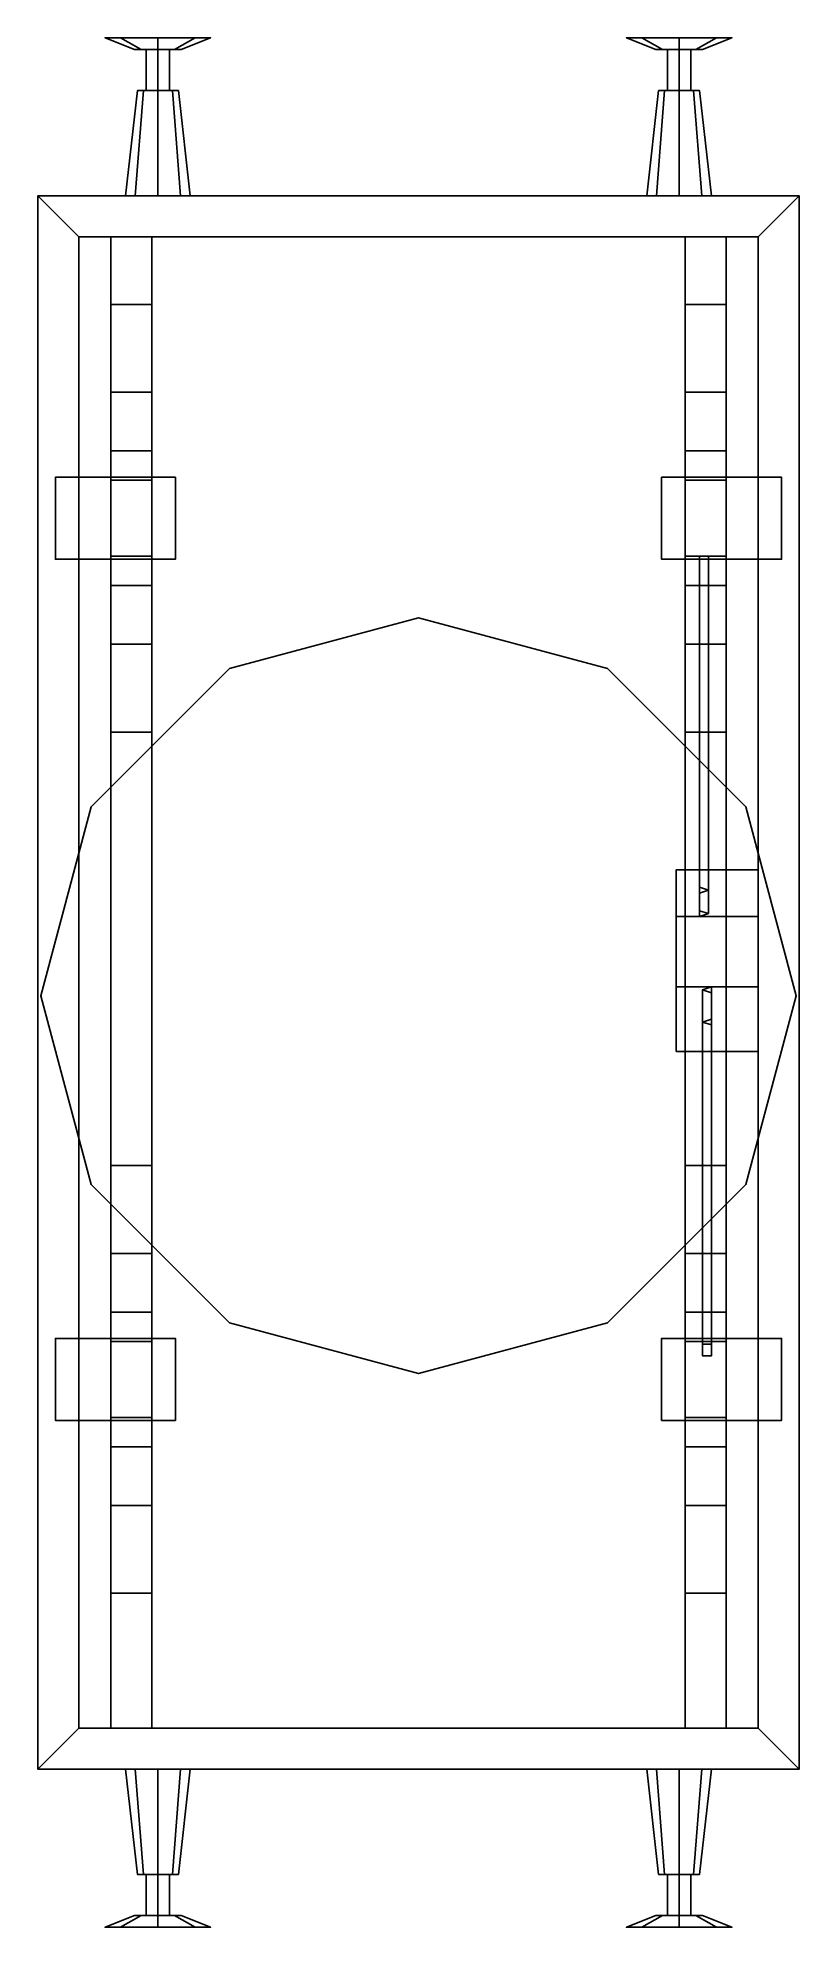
# Model space of a CAD drawing. Extents: x -1.3 to 1.3, y -3.18 to 3.27.
import ezdxf

# ---------------------------------------------------------------- set-up
doc = ezdxf.new("R2010")
doc.units = 0
doc.layers.get('0').update_dxf_attribs({"linetype": 'CONTINUOUS'})
doc.layers.add('BUFFER', color=1, linetype='CONTINUOUS')

msp = doc.modelspace()

# ---------------------------------------------------------------- linework, layer by layer
for points in [[(1.3, 2.73, 1.58), (1.3, 2.73, 1.31), (-1.3, 2.73, 1.31), (-1.3, 2.73, 1.58)], [(-1.16, 2.59, 1.31), (-1.3, 2.73, 1.31), (1.3, 2.73, 1.31), (1.16, 2.59, 1.31)], [(-1.3, -2.64, 1.31), (-1.3, -2.64, 1.58), (-1.3, 2.73, 1.58), (-1.3, 2.73, 1.31)], [(-1.3, 2.73, 1.31), (-1.16, 2.59, 1.31), (-1.16, -2.5, 1.31), (-1.3, -2.64, 1.31)], [(-1.3, 2.73, 1.58), (-1.3, -2.64, 1.58), (1.3, -2.64, 1.58), (1.3, 2.73, 1.58)], [(1.3, -2.64, 1.31), (1.16, -2.5, 1.31), (1.16, 2.59, 1.31), (1.3, 2.73, 1.31)], [(1.3, -2.64, 1.58), (1.3, -2.64, 1.31), (1.3, 2.73, 1.31), (1.3, 2.73, 1.58)], [(-1.16, 2.59, 1.58), (-1.16, 2.59, 1.31), (1.16, 2.59, 1.31), (1.16, 2.59, 1.58)], [(-1.16, 2.59, 1.31), (-1.16, 2.59, 1.58), (-1.16, -2.5, 1.58), (-1.16, -2.5, 1.31)], [(-0.91, -2.5, 1.31), (-1.05, -2.5, 1.31), (-1.05, 2.59, 1.31), (-0.91, 2.59, 1.31)], [(-1.05, 2.59, 1.58), (-1.05, 2.59, 1.31), (-1.05, -2.5, 1.31), (-1.05, -2.5, 1.58)], [(-0.91, -2.5, 1.58), (-0.91, -2.5, 1.31), (-0.91, 2.59, 1.31), (-0.91, 2.59, 1.58)], [(0.91, 2.59, 1.58), (0.91, 2.59, 1.31), (0.91, -2.5, 1.31), (0.91, -2.5, 1.58)], [(1.05, -2.5, 1.31), (0.91, -2.5, 1.31), (0.91, 2.59, 1.31), (1.05, 2.59, 1.31)], [(1.05, -2.5, 1.58), (1.05, -2.5, 1.31), (1.05, 2.59, 1.31), (1.05, 2.59, 1.58)], [(1.16, 2.59, 1.58), (1.16, 2.59, 1.31), (1.16, -2.5, 1.31), (1.16, -2.5, 1.58)], [(0.99, 1.5, 0.97), (0.96, 1.5, 0.9873), (0.96, 0.37, 0.9873), (0.99, 0.36, 0.97)], [(0.96, 1.5, 0.9873), (0.96, 1.5, 0.9527), (0.96, 0.35, 0.9527), (0.96, 0.37, 0.9873)], [(0.96, 1.5, 0.9527), (0.99, 1.5, 0.97), (0.99, 0.36, 0.97), (0.96, 0.35, 0.9527)], [(0.99, 1.49, 0.68), (0.96, 1.49, 0.7), (0.96, 0.29, 0.8373), (0.99, 0.28, 0.82)], [(0.96, 1.49, 0.7), (0.96, 1.49, 0.66), (0.96, 0.27, 0.8027), (0.96, 0.29, 0.8373)], [(0.96, 1.49, 0.66), (0.99, 1.49, 0.68), (0.99, 0.28, 0.82), (0.96, 0.27, 0.8027)], [(0, 1.29, 1.58), (-0.645, 1.1172, 1.58), (-0.645, 1.1172, 1.66), (0, 1.29, 1.66)], [(0.645, 1.1172, 1.58), (0, 1.29, 1.58), (0, 1.29, 1.66), (0.645, 1.1172, 1.66)], [(-0.645, 1.1172, 1.58), (-1.1172, 0.645, 1.58), (-1.1172, 0.645, 1.66), (-0.645, 1.1172, 1.66)], [(1.1172, 0.645, 1.58), (0.645, 1.1172, 1.58), (0.645, 1.1172, 1.66), (1.1172, 0.645, 1.66)], [(-1.1172, 0.645, 1.58), (-1.29, 0, 1.58), (-1.29, 0, 1.66), (-1.1172, 0.645, 1.66)], [(1.29, 0, 1.58), (1.1172, 0.645, 1.58), (1.1172, 0.645, 1.66), (1.29, 0, 1.66)], [(0.88, 0.43, 1.1), (0.88, -0.19, 1.1), (0.88, -0.19, 1.31), (0.88, 0.43, 1.31)], [(1.16, 0.43, 1.31), (1.16, 0.43, 1.1), (0.88, 0.43, 1.1), (0.88, 0.43, 1.31)], [(0.88, 0.27, 0.8), (0.88, 0.03, 0.8), (0.88, -0.19, 1.1), (0.88, 0.43, 1.1)], [(1.16, 0.43, 1.1), (1.16, 0.27, 0.8), (0.88, 0.27, 0.8), (0.88, 0.43, 1.1)], [(1.16, -0.19, 1.31), (1.16, -0.19, 1.1), (1.16, 0.43, 1.1), (1.16, 0.43, 1.31)], [(1.16, -0.19, 1.1), (1.16, 0.03, 0.8), (1.16, 0.27, 0.8), (1.16, 0.43, 1.1)], [(1.16, 0.27, 0.8), (1.16, 0.03, 0.8), (0.88, 0.03, 0.8), (0.88, 0.27, 0.8)], [(-1.29, 0, 1.58), (-1.1172, -0.645, 1.58), (-1.1172, -0.645, 1.66), (-1.29, 0, 1.66)], [(0.88, -0.19, 1.1), (0.88, 0.03, 0.8), (1.16, 0.03, 0.8), (1.16, -0.19, 1.1)], [(1, -1.19, 0.66), (0.97, -1.19, 0.68), (0.97, 0.02, 0.82), (1, 0.03, 0.8027)], [(0.97, -1.19, 0.68), (1, -1.19, 0.7), (1, 0.01, 0.8373), (0.97, 0.02, 0.82)], [(1, -1.19, 0.7), (1, -1.19, 0.66), (1, 0.03, 0.8027), (1, 0.01, 0.8373)], [(1.1172, -0.645, 1.58), (1.29, 0, 1.58), (1.29, 0, 1.66), (1.1172, -0.645, 1.66)], [(1, -1.23, 0.9527), (0.97, -1.23, 0.97), (0.97, -0.09, 0.97), (1, -0.08, 0.9527)], [(0.97, -1.23, 0.97), (1, -1.23, 0.9873), (1, -0.1, 0.9873), (0.97, -0.09, 0.97)], [(1, -1.23, 0.9873), (1, -1.23, 0.9527), (1, -0.08, 0.9527), (1, -0.1, 0.9873)], [(0.88, -0.19, 1.31), (0.88, -0.19, 1.1), (1.16, -0.19, 1.1), (1.16, -0.19, 1.31)], [(-1.1172, -0.645, 1.58), (-0.645, -1.1172, 1.58), (-0.645, -1.1172, 1.66), (-1.1172, -0.645, 1.66)], [(0.645, -1.1172, 1.58), (1.1172, -0.645, 1.58), (1.1172, -0.645, 1.66), (0.645, -1.1172, 1.66)], [(-0.645, -1.1172, 1.58), (0, -1.29, 1.58), (0, -1.29, 1.66), (-0.645, -1.1172, 1.66)], [(0, -1.29, 1.58), (0.645, -1.1172, 1.58), (0.645, -1.1172, 1.66), (0, -1.29, 1.66)], [(-1.3, -2.64, 1.31), (-1.16, -2.5, 1.31), (1.16, -2.5, 1.31), (1.3, -2.64, 1.31)], [(1.16, -2.5, 1.58), (1.16, -2.5, 1.31), (-1.16, -2.5, 1.31), (-1.16, -2.5, 1.58)], [(-1.3, -2.64, 1.58), (-1.3, -2.64, 1.31), (1.3, -2.64, 1.31), (1.3, -2.64, 1.58)]]:
    msp.add_3dface(points)
at = {"color": 5}
for points in [[(-1.05, 2.06, 1.07), (-1.05, 2.06, 1.31), (-1.05, 2.36, 1.31), (-1.05, 2.36, 1.24)], [(-0.91, 2.36, 1.24), (-0.91, 2.06, 1.07), (-1.05, 2.06, 1.07), (-1.05, 2.36, 1.24)], [(-1.05, 2.36, 1.24), (-1.05, 2.36, 1.31), (-0.91, 2.36, 1.31), (-0.91, 2.36, 1.24)], [(-0.91, 2.36, 1.31), (-0.91, 2.06, 1.31), (-0.91, 2.06, 1.07), (-0.91, 2.36, 1.24)], [(1.05, 2.36, 1.24), (1.05, 2.06, 1.07), (0.91, 2.06, 1.07), (0.91, 2.36, 1.24)], [(0.91, 2.06, 1.07), (0.91, 2.06, 1.31), (0.91, 2.36, 1.31), (0.91, 2.36, 1.24)], [(0.91, 2.36, 1.24), (0.91, 2.36, 1.31), (1.05, 2.36, 1.31), (1.05, 2.36, 1.24)], [(1.05, 2.36, 1.31), (1.05, 2.06, 1.31), (1.05, 2.06, 1.07), (1.05, 2.36, 1.24)], [(-1.05, 2.06, 1.23), (-1.05, 2.06, 1.15), (-1.05, 1.86, 0.96), (-1.05, 1.76, 1.16)], [(-1.05, 1.86, 0.96), (-1.05, 2.06, 1.15), (-0.91, 2.06, 1.15), (-0.91, 1.86, 0.96)], [(-0.91, 2.06, 1.07), (-0.91, 2.06, 1.15), (-1.05, 2.06, 1.15), (-1.05, 2.06, 1.07)], [(-0.91, 2.06, 1.23), (-0.91, 2.06, 1.31), (-1.05, 2.06, 1.31), (-1.05, 2.06, 1.23)], [(-0.91, 1.76, 1.16), (-0.91, 2.06, 1.23), (-1.05, 2.06, 1.23), (-1.05, 1.76, 1.16)], [(-0.91, 1.86, 0.96), (-0.91, 2.06, 1.15), (-0.91, 2.06, 1.23), (-0.91, 1.76, 1.16)], [(0.91, 1.86, 0.96), (0.91, 2.06, 1.15), (1.05, 2.06, 1.15), (1.05, 1.86, 0.96)], [(1.05, 2.06, 1.07), (1.05, 2.06, 1.15), (0.91, 2.06, 1.15), (0.91, 2.06, 1.07)], [(0.91, 2.06, 1.23), (0.91, 2.06, 1.15), (0.91, 1.86, 0.96), (0.91, 1.76, 1.16)], [(1.05, 1.76, 1.16), (1.05, 2.06, 1.23), (0.91, 2.06, 1.23), (0.91, 1.76, 1.16)], [(1.05, 2.06, 1.23), (1.05, 2.06, 1.31), (0.91, 2.06, 1.31), (0.91, 2.06, 1.23)], [(1.05, 1.86, 0.96), (1.05, 2.06, 1.15), (1.05, 2.06, 1.23), (1.05, 1.76, 1.16)], [(-1.05, 1.4, 0.96), (-1.05, 1.86, 0.96), (-0.91, 1.86, 0.96), (-0.91, 1.4, 0.96)], [(-1.05, 1.76, 1.16), (-1.05, 1.86, 0.96), (-1.05, 1.4, 0.96), (-1.05, 1.5, 1.16)], [(-0.91, 1.4, 0.96), (-0.91, 1.86, 0.96), (-0.91, 1.76, 1.16), (-0.91, 1.5, 1.16)], [(1.05, 1.86, 0.96), (1.05, 1.4, 0.96), (0.91, 1.4, 0.96), (0.91, 1.86, 0.96)], [(0.91, 1.86, 0.96), (0.91, 1.4, 0.96), (0.91, 1.5, 1.16), (0.91, 1.76, 1.16)], [(1.05, 1.5, 1.16), (1.05, 1.4, 0.96), (1.05, 1.86, 0.96), (1.05, 1.76, 1.16)], [(-1.16, 1.77, 0.93), (-1.24, 1.77, 0.66), (-1.24, 1.49, 0.66), (-1.16, 1.49, 0.93)], [(-1.24, 1.49, 0.66), (-1.24, 1.77, 0.66), (-0.83, 1.77, 0.66), (-0.83, 1.49, 0.66)], [(-0.83, 1.77, 0.93), (-0.83, 1.77, 0.66), (-1.24, 1.77, 0.66), (-1.16, 1.77, 0.93)], [(-0.83, 1.49, 0.93), (-0.83, 1.77, 0.93), (-1.16, 1.77, 0.93), (-1.16, 1.49, 0.93)], [(-0.91, 1.5, 1.16), (-0.91, 1.76, 1.16), (-1.05, 1.76, 1.16), (-1.05, 1.5, 1.16)], [(1.24, 1.77, 0.66), (1.24, 1.49, 0.66), (0.83, 1.49, 0.66), (0.83, 1.77, 0.66)], [(0.83, 1.77, 0.93), (0.83, 1.49, 0.93), (1.16, 1.49, 0.93), (1.16, 1.77, 0.93)], [(1.16, 1.77, 0.93), (1.24, 1.77, 0.66), (0.83, 1.77, 0.66), (0.83, 1.77, 0.93)], [(0.91, 1.76, 1.16), (0.91, 1.5, 1.16), (1.05, 1.5, 1.16), (1.05, 1.76, 1.16)], [(1.16, 1.49, 0.93), (1.24, 1.49, 0.66), (1.24, 1.77, 0.66), (1.16, 1.77, 0.93)], [(-1.16, 1.49, 0.93), (-1.24, 1.49, 0.66), (-0.83, 1.49, 0.66), (-0.83, 1.49, 0.93)], [(-1.05, 1.4, 0.96), (-1.05, 1.2, 1.15), (-1.05, 1.2, 1.23), (-1.05, 1.5, 1.16)], [(-1.05, 1.5, 1.16), (-1.05, 1.2, 1.23), (-0.91, 1.2, 1.23), (-0.91, 1.5, 1.16)], [(-0.91, 1.2, 1.23), (-0.91, 1.2, 1.15), (-0.91, 1.4, 0.96), (-0.91, 1.5, 1.16)], [(0.83, 1.49, 0.93), (0.83, 1.49, 0.66), (1.24, 1.49, 0.66), (1.16, 1.49, 0.93)], [(0.91, 1.4, 0.96), (0.91, 1.2, 1.15), (0.91, 1.2, 1.23), (0.91, 1.5, 1.16)], [(0.91, 1.5, 1.16), (0.91, 1.2, 1.23), (1.05, 1.2, 1.23), (1.05, 1.5, 1.16)], [(1.05, 1.2, 1.23), (1.05, 1.2, 1.15), (1.05, 1.4, 0.96), (1.05, 1.5, 1.16)], [(-0.91, 1.4, 0.96), (-0.91, 1.2, 1.15), (-1.05, 1.2, 1.15), (-1.05, 1.4, 0.96)], [(1.05, 1.4, 0.96), (1.05, 1.2, 1.15), (0.91, 1.2, 1.15), (0.91, 1.4, 0.96)], [(-1.05, 0.9, 1.31), (-1.05, 1.2, 1.31), (-1.05, 1.2, 1.07), (-1.05, 0.9, 1.24)], [(-1.05, 1.2, 1.07), (-1.05, 1.2, 1.15), (-0.91, 1.2, 1.15), (-0.91, 1.2, 1.07)], [(-1.05, 0.9, 1.24), (-1.05, 1.2, 1.07), (-0.91, 1.2, 1.07), (-0.91, 0.9, 1.24)], [(-1.05, 1.2, 1.23), (-1.05, 1.2, 1.31), (-0.91, 1.2, 1.31), (-0.91, 1.2, 1.23)], [(-0.91, 1.2, 1.07), (-0.91, 1.2, 1.31), (-0.91, 0.9, 1.31), (-0.91, 0.9, 1.24)], [(0.91, 0.9, 1.24), (0.91, 1.2, 1.07), (1.05, 1.2, 1.07), (1.05, 0.9, 1.24)], [(0.91, 1.2, 1.07), (0.91, 1.2, 1.15), (1.05, 1.2, 1.15), (1.05, 1.2, 1.07)], [(0.91, 0.9, 1.31), (0.91, 1.2, 1.31), (0.91, 1.2, 1.07), (0.91, 0.9, 1.24)], [(0.91, 1.2, 1.23), (0.91, 1.2, 1.31), (1.05, 1.2, 1.31), (1.05, 1.2, 1.23)], [(1.05, 1.2, 1.07), (1.05, 1.2, 1.31), (1.05, 0.9, 1.31), (1.05, 0.9, 1.24)], [(-0.91, 0.9, 1.24), (-0.91, 0.9, 1.31), (-1.05, 0.9, 1.31), (-1.05, 0.9, 1.24)], [(1.05, 0.9, 1.24), (1.05, 0.9, 1.31), (0.91, 0.9, 1.31), (0.91, 0.9, 1.24)], [(-0.91, -0.58, 1.24), (-0.91, -0.88, 1.07), (-1.05, -0.88, 1.07), (-1.05, -0.58, 1.24)], [(-1.05, -0.88, 1.07), (-1.05, -0.88, 1.31), (-1.05, -0.58, 1.31), (-1.05, -0.58, 1.24)], [(-1.05, -0.58, 1.24), (-1.05, -0.58, 1.31), (-0.91, -0.58, 1.31), (-0.91, -0.58, 1.24)], [(-0.91, -0.58, 1.31), (-0.91, -0.88, 1.31), (-0.91, -0.88, 1.07), (-0.91, -0.58, 1.24)], [(1.05, -0.58, 1.24), (1.05, -0.88, 1.07), (0.91, -0.88, 1.07), (0.91, -0.58, 1.24)], [(0.91, -0.88, 1.07), (0.91, -0.88, 1.31), (0.91, -0.58, 1.31), (0.91, -0.58, 1.24)], [(0.91, -0.58, 1.24), (0.91, -0.58, 1.31), (1.05, -0.58, 1.31), (1.05, -0.58, 1.24)], [(1.05, -0.58, 1.31), (1.05, -0.88, 1.31), (1.05, -0.88, 1.07), (1.05, -0.58, 1.24)], [(-1.05, -1.08, 0.96), (-1.05, -0.88, 1.15), (-0.91, -0.88, 1.15), (-0.91, -1.08, 0.96)], [(-0.91, -0.88, 1.07), (-0.91, -0.88, 1.15), (-1.05, -0.88, 1.15), (-1.05, -0.88, 1.07)], [(-0.91, -1.18, 1.16), (-0.91, -0.88, 1.23), (-1.05, -0.88, 1.23), (-1.05, -1.18, 1.16)], [(-1.05, -0.88, 1.23), (-1.05, -0.88, 1.15), (-1.05, -1.08, 0.96), (-1.05, -1.18, 1.16)], [(-0.91, -0.88, 1.23), (-0.91, -0.88, 1.31), (-1.05, -0.88, 1.31), (-1.05, -0.88, 1.23)], [(-0.91, -1.08, 0.96), (-0.91, -0.88, 1.15), (-0.91, -0.88, 1.23), (-0.91, -1.18, 1.16)], [(1.05, -0.88, 1.07), (1.05, -0.88, 1.15), (0.91, -0.88, 1.15), (0.91, -0.88, 1.07)], [(0.91, -1.08, 0.96), (0.91, -0.88, 1.15), (1.05, -0.88, 1.15), (1.05, -1.08, 0.96)], [(0.91, -0.88, 1.23), (0.91, -0.88, 1.15), (0.91, -1.08, 0.96), (0.91, -1.18, 1.16)], [(1.05, -0.88, 1.23), (1.05, -0.88, 1.31), (0.91, -0.88, 1.31), (0.91, -0.88, 1.23)], [(1.05, -1.18, 1.16), (1.05, -0.88, 1.23), (0.91, -0.88, 1.23), (0.91, -1.18, 1.16)], [(1.05, -1.08, 0.96), (1.05, -0.88, 1.15), (1.05, -0.88, 1.23), (1.05, -1.18, 1.16)], [(-1.05, -1.18, 1.16), (-1.05, -1.08, 0.96), (-1.05, -1.54, 0.96), (-1.05, -1.44, 1.16)], [(-1.05, -1.54, 0.96), (-1.05, -1.08, 0.96), (-0.91, -1.08, 0.96), (-0.91, -1.54, 0.96)], [(-0.91, -1.54, 0.96), (-0.91, -1.08, 0.96), (-0.91, -1.18, 1.16), (-0.91, -1.44, 1.16)], [(0.91, -1.08, 0.96), (0.91, -1.54, 0.96), (0.91, -1.44, 1.16), (0.91, -1.18, 1.16)], [(1.05, -1.08, 0.96), (1.05, -1.54, 0.96), (0.91, -1.54, 0.96), (0.91, -1.08, 0.96)], [(1.05, -1.44, 1.16), (1.05, -1.54, 0.96), (1.05, -1.08, 0.96), (1.05, -1.18, 1.16)], [(-0.83, -1.17, 0.93), (-0.83, -1.17, 0.66), (-1.24, -1.17, 0.66), (-1.16, -1.17, 0.93)], [(-1.16, -1.17, 0.93), (-1.24, -1.17, 0.66), (-1.24, -1.45, 0.66), (-1.16, -1.45, 0.93)], [(-1.24, -1.45, 0.66), (-1.24, -1.17, 0.66), (-0.83, -1.17, 0.66), (-0.83, -1.45, 0.66)], [(-0.83, -1.45, 0.93), (-0.83, -1.17, 0.93), (-1.16, -1.17, 0.93), (-1.16, -1.45, 0.93)], [(-0.91, -1.44, 1.16), (-0.91, -1.18, 1.16), (-1.05, -1.18, 1.16), (-1.05, -1.44, 1.16)], [(0.83, -1.17, 0.93), (0.83, -1.45, 0.93), (1.16, -1.45, 0.93), (1.16, -1.17, 0.93)], [(1.24, -1.17, 0.66), (1.24, -1.45, 0.66), (0.83, -1.45, 0.66), (0.83, -1.17, 0.66)], [(1.16, -1.17, 0.93), (1.24, -1.17, 0.66), (0.83, -1.17, 0.66), (0.83, -1.17, 0.93)], [(0.91, -1.18, 1.16), (0.91, -1.44, 1.16), (1.05, -1.44, 1.16), (1.05, -1.18, 1.16)], [(1.16, -1.45, 0.93), (1.24, -1.45, 0.66), (1.24, -1.17, 0.66), (1.16, -1.17, 0.93)], [(-1.16, -1.45, 0.93), (-1.24, -1.45, 0.66), (-0.83, -1.45, 0.66), (-0.83, -1.45, 0.93)], [(-1.05, -1.54, 0.96), (-1.05, -1.74, 1.15), (-1.05, -1.74, 1.23), (-1.05, -1.44, 1.16)], [(-1.05, -1.44, 1.16), (-1.05, -1.74, 1.23), (-0.91, -1.74, 1.23), (-0.91, -1.44, 1.16)], [(-0.91, -1.74, 1.23), (-0.91, -1.74, 1.15), (-0.91, -1.54, 0.96), (-0.91, -1.44, 1.16)], [(0.83, -1.45, 0.93), (0.83, -1.45, 0.66), (1.24, -1.45, 0.66), (1.16, -1.45, 0.93)], [(0.91, -1.54, 0.96), (0.91, -1.74, 1.15), (0.91, -1.74, 1.23), (0.91, -1.44, 1.16)], [(0.91, -1.44, 1.16), (0.91, -1.74, 1.23), (1.05, -1.74, 1.23), (1.05, -1.44, 1.16)], [(1.05, -1.74, 1.23), (1.05, -1.74, 1.15), (1.05, -1.54, 0.96), (1.05, -1.44, 1.16)], [(-0.91, -1.54, 0.96), (-0.91, -1.74, 1.15), (-1.05, -1.74, 1.15), (-1.05, -1.54, 0.96)], [(1.05, -1.54, 0.96), (1.05, -1.74, 1.15), (0.91, -1.74, 1.15), (0.91, -1.54, 0.96)], [(-1.05, -2.04, 1.31), (-1.05, -1.74, 1.31), (-1.05, -1.74, 1.07), (-1.05, -2.04, 1.24)], [(-1.05, -1.74, 1.07), (-1.05, -1.74, 1.15), (-0.91, -1.74, 1.15), (-0.91, -1.74, 1.07)], [(-1.05, -2.04, 1.24), (-1.05, -1.74, 1.07), (-0.91, -1.74, 1.07), (-0.91, -2.04, 1.24)], [(-1.05, -1.74, 1.23), (-1.05, -1.74, 1.31), (-0.91, -1.74, 1.31), (-0.91, -1.74, 1.23)], [(-0.91, -1.74, 1.07), (-0.91, -1.74, 1.31), (-0.91, -2.04, 1.31), (-0.91, -2.04, 1.24)], [(0.91, -1.74, 1.07), (0.91, -1.74, 1.15), (1.05, -1.74, 1.15), (1.05, -1.74, 1.07)], [(0.91, -2.04, 1.24), (0.91, -1.74, 1.07), (1.05, -1.74, 1.07), (1.05, -2.04, 1.24)], [(0.91, -2.04, 1.31), (0.91, -1.74, 1.31), (0.91, -1.74, 1.07), (0.91, -2.04, 1.24)], [(0.91, -1.74, 1.23), (0.91, -1.74, 1.31), (1.05, -1.74, 1.31), (1.05, -1.74, 1.23)], [(1.05, -1.74, 1.07), (1.05, -1.74, 1.31), (1.05, -2.04, 1.31), (1.05, -2.04, 1.24)], [(-0.91, -2.04, 1.24), (-0.91, -2.04, 1.31), (-1.05, -2.04, 1.31), (-1.05, -2.04, 1.24)], [(1.05, -2.04, 1.24), (1.05, -2.04, 1.31), (0.91, -2.04, 1.31), (0.91, -2.04, 1.24)]]:
    msp.add_3dface(points, dxfattribs=at)
at = {"layer": 'BUFFER'}
for points in [[(-0.97, 3.23, 1.45), (-0.9466, 3.23, 1.5066), (-1.0173, 3.27, 1.5773), (-1.07, 3.27, 1.45)], [(-1.0173, 3.27, 1.5773), (-0.89, 3.27, 1.27), (-1.0173, 3.27, 1.3227), (-1.07, 3.27, 1.45)], [(-0.9466, 3.23, 1.3934), (-0.97, 3.23, 1.45), (-1.07, 3.27, 1.45), (-1.0173, 3.27, 1.3227)], [(-0.9466, 3.23, 1.5066), (-0.89, 3.23, 1.53), (-0.89, 3.27, 1.63), (-1.0173, 3.27, 1.5773)], [(-0.89, 3.27, 1.63), (-0.7627, 3.27, 1.3227), (-0.89, 3.27, 1.27), (-1.0173, 3.27, 1.5773)], [(-0.89, 3.23, 1.37), (-0.9466, 3.23, 1.3934), (-1.0173, 3.27, 1.3227), (-0.89, 3.27, 1.27)], [(-0.89, 3.23, 1.37), (-0.9466, 3.23, 1.5066), (-0.97, 3.23, 1.45), (-0.9466, 3.23, 1.3934)], [(-0.8334, 3.23, 1.3934), (-0.89, 3.23, 1.53), (-0.9466, 3.23, 1.5066), (-0.89, 3.23, 1.37)], [(-0.89, 3.23, 1.49), (-0.93, 3.23, 1.45), (-0.93, 3.09, 1.45), (-0.89, 3.09, 1.49)], [(-0.93, 3.23, 1.45), (-0.89, 3.23, 1.41), (-0.89, 3.09, 1.41), (-0.93, 3.09, 1.45)], [(-0.89, 3.23, 1.53), (-0.8334, 3.23, 1.5066), (-0.7627, 3.27, 1.5773), (-0.89, 3.27, 1.63)], [(-0.7627, 3.27, 1.5773), (-0.71, 3.27, 1.45), (-0.7627, 3.27, 1.3227), (-0.89, 3.27, 1.63)], [(-0.8334, 3.23, 1.3934), (-0.89, 3.23, 1.37), (-0.89, 3.27, 1.27), (-0.7627, 3.27, 1.3227)], [(-0.81, 3.23, 1.45), (-0.8334, 3.23, 1.5066), (-0.89, 3.23, 1.53), (-0.8334, 3.23, 1.3934)], [(-0.85, 3.23, 1.45), (-0.89, 3.23, 1.49), (-0.89, 3.09, 1.49), (-0.85, 3.09, 1.45)], [(-0.89, 3.23, 1.41), (-0.85, 3.23, 1.45), (-0.85, 3.09, 1.45), (-0.89, 3.09, 1.41)], [(-0.8334, 3.23, 1.5066), (-0.81, 3.23, 1.45), (-0.71, 3.27, 1.45), (-0.7627, 3.27, 1.5773)], [(-0.81, 3.23, 1.45), (-0.8334, 3.23, 1.3934), (-0.7627, 3.27, 1.3227), (-0.71, 3.27, 1.45)], [(0.8334, 3.23, 1.3934), (0.81, 3.23, 1.45), (0.71, 3.27, 1.45), (0.7627, 3.27, 1.3227)], [(0.81, 3.23, 1.45), (0.8334, 3.23, 1.5066), (0.7627, 3.27, 1.5773), (0.71, 3.27, 1.45)], [(0.7627, 3.27, 1.5773), (0.89, 3.27, 1.27), (0.7627, 3.27, 1.3227), (0.71, 3.27, 1.45)], [(0.8334, 3.23, 1.5066), (0.89, 3.23, 1.53), (0.89, 3.27, 1.63), (0.7627, 3.27, 1.5773)], [(0.89, 3.27, 1.63), (1.0173, 3.27, 1.3227), (0.89, 3.27, 1.27), (0.7627, 3.27, 1.5773)], [(0.89, 3.23, 1.37), (0.8334, 3.23, 1.3934), (0.7627, 3.27, 1.3227), (0.89, 3.27, 1.27)], [(0.89, 3.23, 1.37), (0.8334, 3.23, 1.5066), (0.81, 3.23, 1.45), (0.8334, 3.23, 1.3934)], [(0.9466, 3.23, 1.3934), (0.89, 3.23, 1.53), (0.8334, 3.23, 1.5066), (0.89, 3.23, 1.37)], [(0.89, 3.23, 1.49), (0.85, 3.23, 1.45), (0.85, 3.09, 1.45), (0.89, 3.09, 1.49)], [(0.85, 3.23, 1.45), (0.89, 3.23, 1.41), (0.89, 3.09, 1.41), (0.85, 3.09, 1.45)], [(0.89, 3.23, 1.53), (0.9466, 3.23, 1.5066), (1.0173, 3.27, 1.5773), (0.89, 3.27, 1.63)], [(1.0173, 3.27, 1.5773), (1.07, 3.27, 1.45), (1.0173, 3.27, 1.3227), (0.89, 3.27, 1.63)], [(0.9466, 3.23, 1.3934), (0.89, 3.23, 1.37), (0.89, 3.27, 1.27), (1.0173, 3.27, 1.3227)], [(0.93, 3.23, 1.45), (0.89, 3.23, 1.49), (0.89, 3.09, 1.49), (0.93, 3.09, 1.45)], [(0.89, 3.23, 1.41), (0.93, 3.23, 1.45), (0.93, 3.09, 1.45), (0.89, 3.09, 1.41)], [(0.97, 3.23, 1.45), (0.9466, 3.23, 1.5066), (0.89, 3.23, 1.53), (0.9466, 3.23, 1.3934)], [(0.97, 3.23, 1.45), (0.9466, 3.23, 1.3934), (1.0173, 3.27, 1.3227), (1.07, 3.27, 1.45)], [(0.9466, 3.23, 1.5066), (0.97, 3.23, 1.45), (1.07, 3.27, 1.45), (1.0173, 3.27, 1.5773)], [(-1, 2.73, 1.45), (-0.9678, 2.73, 1.5278), (-0.9395, 3.09, 1.4995), (-0.96, 3.09, 1.45)], [(-0.9678, 2.73, 1.3722), (-1, 2.73, 1.45), (-0.96, 3.09, 1.45), (-0.9395, 3.09, 1.4005)], [(-0.9678, 2.73, 1.5278), (-0.89, 2.73, 1.56), (-0.89, 3.09, 1.52), (-0.9395, 3.09, 1.4995)], [(-0.89, 2.73, 1.34), (-0.9678, 2.73, 1.3722), (-0.9395, 3.09, 1.4005), (-0.89, 3.09, 1.38)], [(-0.96, 3.09, 1.45), (-0.9395, 3.09, 1.4995), (-0.89, 3.09, 1.52), (-0.9395, 3.09, 1.4005)], [(-0.9395, 3.09, 1.4005), (-0.89, 3.09, 1.52), (-0.8405, 3.09, 1.4995), (-0.89, 3.09, 1.38)], [(-0.89, 3.09, 1.38), (-0.8405, 3.09, 1.4995), (-0.82, 3.09, 1.45), (-0.8405, 3.09, 1.4005)], [(-0.89, 2.73, 1.56), (-0.8122, 2.73, 1.5278), (-0.8405, 3.09, 1.4995), (-0.89, 3.09, 1.52)], [(-0.8122, 2.73, 1.3722), (-0.89, 2.73, 1.34), (-0.89, 3.09, 1.38), (-0.8405, 3.09, 1.4005)], [(-0.8122, 2.73, 1.5278), (-0.78, 2.73, 1.45), (-0.82, 3.09, 1.45), (-0.8405, 3.09, 1.4995)], [(-0.78, 2.73, 1.45), (-0.8122, 2.73, 1.3722), (-0.8405, 3.09, 1.4005), (-0.82, 3.09, 1.45)], [(0.8122, 2.73, 1.3722), (0.78, 2.73, 1.45), (0.82, 3.09, 1.45), (0.8405, 3.09, 1.4005)], [(0.78, 2.73, 1.45), (0.8122, 2.73, 1.5278), (0.8405, 3.09, 1.4995), (0.82, 3.09, 1.45)], [(0.89, 2.73, 1.34), (0.8122, 2.73, 1.3722), (0.8405, 3.09, 1.4005), (0.89, 3.09, 1.38)], [(0.8122, 2.73, 1.5278), (0.89, 2.73, 1.56), (0.89, 3.09, 1.52), (0.8405, 3.09, 1.4995)], [(0.82, 3.09, 1.45), (0.8405, 3.09, 1.4995), (0.89, 3.09, 1.52), (0.8405, 3.09, 1.4005)], [(0.8405, 3.09, 1.4005), (0.89, 3.09, 1.52), (0.9395, 3.09, 1.4995), (0.89, 3.09, 1.38)], [(0.89, 3.09, 1.38), (0.9395, 3.09, 1.4995), (0.96, 3.09, 1.45), (0.9395, 3.09, 1.4005)], [(0.9678, 2.73, 1.3722), (0.89, 2.73, 1.34), (0.89, 3.09, 1.38), (0.9395, 3.09, 1.4005)], [(0.89, 2.73, 1.56), (0.9678, 2.73, 1.5278), (0.9395, 3.09, 1.4995), (0.89, 3.09, 1.52)], [(1, 2.73, 1.45), (0.9678, 2.73, 1.3722), (0.9395, 3.09, 1.4005), (0.96, 3.09, 1.45)], [(0.9678, 2.73, 1.5278), (1, 2.73, 1.45), (0.96, 3.09, 1.45), (0.9395, 3.09, 1.4995)], [(-0.9678, -2.64, 1.5278), (-1, -2.64, 1.45), (-0.96, -3, 1.45), (-0.9395, -3, 1.4995)], [(-1, -2.64, 1.45), (-0.9678, -2.64, 1.3722), (-0.9395, -3, 1.4005), (-0.96, -3, 1.45)], [(-0.89, -2.64, 1.56), (-0.9678, -2.64, 1.5278), (-0.9395, -3, 1.4995), (-0.89, -3, 1.52)], [(-0.9678, -2.64, 1.3722), (-0.89, -2.64, 1.34), (-0.89, -3, 1.38), (-0.9395, -3, 1.4005)], [(-0.8122, -2.64, 1.5278), (-0.89, -2.64, 1.56), (-0.89, -3, 1.52), (-0.8405, -3, 1.4995)], [(-0.89, -2.64, 1.34), (-0.8122, -2.64, 1.3722), (-0.8405, -3, 1.4005), (-0.89, -3, 1.38)], [(-0.78, -2.64, 1.45), (-0.8122, -2.64, 1.5278), (-0.8405, -3, 1.4995), (-0.82, -3, 1.45)], [(-0.8122, -2.64, 1.3722), (-0.78, -2.64, 1.45), (-0.82, -3, 1.45), (-0.8405, -3, 1.4005)], [(0.78, -2.64, 1.45), (0.8122, -2.64, 1.3722), (0.8405, -3, 1.4005), (0.82, -3, 1.45)], [(0.8122, -2.64, 1.5278), (0.78, -2.64, 1.45), (0.82, -3, 1.45), (0.8405, -3, 1.4995)], [(0.8122, -2.64, 1.3722), (0.89, -2.64, 1.34), (0.89, -3, 1.38), (0.8405, -3, 1.4005)], [(0.89, -2.64, 1.56), (0.8122, -2.64, 1.5278), (0.8405, -3, 1.4995), (0.89, -3, 1.52)], [(0.89, -2.64, 1.34), (0.9678, -2.64, 1.3722), (0.9395, -3, 1.4005), (0.89, -3, 1.38)], [(0.9678, -2.64, 1.5278), (0.89, -2.64, 1.56), (0.89, -3, 1.52), (0.9395, -3, 1.4995)], [(0.9678, -2.64, 1.3722), (1, -2.64, 1.45), (0.96, -3, 1.45), (0.9395, -3, 1.4005)], [(1, -2.64, 1.45), (0.9678, -2.64, 1.5278), (0.9395, -3, 1.4995), (0.96, -3, 1.45)], [(-0.89, -3, 1.38), (-0.9395, -3, 1.4995), (-0.96, -3, 1.45), (-0.9395, -3, 1.4005)], [(-0.8405, -3, 1.4005), (-0.89, -3, 1.52), (-0.9395, -3, 1.4995), (-0.89, -3, 1.38)], [(-0.89, -3.14, 1.41), (-0.93, -3.14, 1.45), (-0.93, -3, 1.45), (-0.89, -3, 1.41)], [(-0.93, -3.14, 1.45), (-0.89, -3.14, 1.49), (-0.89, -3, 1.49), (-0.93, -3, 1.45)], [(-0.82, -3, 1.45), (-0.8405, -3, 1.4995), (-0.89, -3, 1.52), (-0.8405, -3, 1.4005)], [(-0.85, -3.14, 1.45), (-0.89, -3.14, 1.41), (-0.89, -3, 1.41), (-0.85, -3, 1.45)], [(-0.89, -3.14, 1.49), (-0.85, -3.14, 1.45), (-0.85, -3, 1.45), (-0.89, -3, 1.49)], [(0.89, -3, 1.38), (0.8405, -3, 1.4995), (0.82, -3, 1.45), (0.8405, -3, 1.4005)], [(0.9395, -3, 1.4005), (0.89, -3, 1.52), (0.8405, -3, 1.4995), (0.89, -3, 1.38)], [(0.89, -3.14, 1.41), (0.85, -3.14, 1.45), (0.85, -3, 1.45), (0.89, -3, 1.41)], [(0.85, -3.14, 1.45), (0.89, -3.14, 1.49), (0.89, -3, 1.49), (0.85, -3, 1.45)], [(0.93, -3.14, 1.45), (0.89, -3.14, 1.41), (0.89, -3, 1.41), (0.93, -3, 1.45)], [(0.89, -3.14, 1.49), (0.93, -3.14, 1.45), (0.93, -3, 1.45), (0.89, -3, 1.49)], [(0.96, -3, 1.45), (0.9395, -3, 1.4995), (0.89, -3, 1.52), (0.9395, -3, 1.4005)], [(-0.9466, -3.14, 1.5066), (-0.97, -3.14, 1.45), (-1.07, -3.18, 1.45), (-1.0173, -3.18, 1.5773)], [(-0.97, -3.14, 1.45), (-0.9466, -3.14, 1.3934), (-1.0173, -3.18, 1.3227), (-1.07, -3.18, 1.45)], [(-0.89, -3.14, 1.53), (-0.9466, -3.14, 1.5066), (-1.0173, -3.18, 1.5773), (-0.89, -3.18, 1.63)], [(-0.9466, -3.14, 1.3934), (-0.89, -3.14, 1.37), (-0.89, -3.18, 1.27), (-1.0173, -3.18, 1.3227)], [(-0.97, -3.14, 1.45), (-0.9466, -3.14, 1.5066), (-0.89, -3.14, 1.53), (-0.9466, -3.14, 1.3934)], [(-0.9466, -3.14, 1.3934), (-0.89, -3.14, 1.53), (-0.8334, -3.14, 1.5066), (-0.89, -3.14, 1.37)], [(-0.89, -3.14, 1.37), (-0.8334, -3.14, 1.5066), (-0.81, -3.14, 1.45), (-0.8334, -3.14, 1.3934)], [(-0.8334, -3.14, 1.5066), (-0.89, -3.14, 1.53), (-0.89, -3.18, 1.63), (-0.7627, -3.18, 1.5773)], [(-0.89, -3.14, 1.37), (-0.8334, -3.14, 1.3934), (-0.7627, -3.18, 1.3227), (-0.89, -3.18, 1.27)], [(-0.81, -3.14, 1.45), (-0.8334, -3.14, 1.5066), (-0.7627, -3.18, 1.5773), (-0.71, -3.18, 1.45)], [(-0.8334, -3.14, 1.3934), (-0.81, -3.14, 1.45), (-0.71, -3.18, 1.45), (-0.7627, -3.18, 1.3227)], [(0.81, -3.14, 1.45), (0.8334, -3.14, 1.3934), (0.7627, -3.18, 1.3227), (0.71, -3.18, 1.45)], [(0.8334, -3.14, 1.5066), (0.81, -3.14, 1.45), (0.71, -3.18, 1.45), (0.7627, -3.18, 1.5773)], [(0.8334, -3.14, 1.3934), (0.89, -3.14, 1.37), (0.89, -3.18, 1.27), (0.7627, -3.18, 1.3227)], [(0.89, -3.14, 1.53), (0.8334, -3.14, 1.5066), (0.7627, -3.18, 1.5773), (0.89, -3.18, 1.63)], [(0.81, -3.14, 1.45), (0.8334, -3.14, 1.5066), (0.89, -3.14, 1.53), (0.8334, -3.14, 1.3934)], [(0.8334, -3.14, 1.3934), (0.89, -3.14, 1.53), (0.9466, -3.14, 1.5066), (0.89, -3.14, 1.37)], [(0.89, -3.14, 1.37), (0.9466, -3.14, 1.5066), (0.97, -3.14, 1.45), (0.9466, -3.14, 1.3934)], [(0.89, -3.14, 1.37), (0.9466, -3.14, 1.3934), (1.0173, -3.18, 1.3227), (0.89, -3.18, 1.27)], [(0.9466, -3.14, 1.5066), (0.89, -3.14, 1.53), (0.89, -3.18, 1.63), (1.0173, -3.18, 1.5773)], [(0.9466, -3.14, 1.3934), (0.97, -3.14, 1.45), (1.07, -3.18, 1.45), (1.0173, -3.18, 1.3227)], [(0.97, -3.14, 1.45), (0.9466, -3.14, 1.5066), (1.0173, -3.18, 1.5773), (1.07, -3.18, 1.45)], [(-1.0173, -3.18, 1.5773), (-1.07, -3.18, 1.45), (-1.0173, -3.18, 1.3227), (-0.89, -3.18, 1.63)], [(-0.89, -3.18, 1.63), (-1.0173, -3.18, 1.3227), (-0.89, -3.18, 1.27), (-0.7627, -3.18, 1.5773)], [(-0.7627, -3.18, 1.5773), (-0.89, -3.18, 1.27), (-0.7627, -3.18, 1.3227), (-0.71, -3.18, 1.45)], [(0.7627, -3.18, 1.5773), (0.71, -3.18, 1.45), (0.7627, -3.18, 1.3227), (0.89, -3.18, 1.63)], [(0.89, -3.18, 1.63), (0.7627, -3.18, 1.3227), (0.89, -3.18, 1.27), (1.0173, -3.18, 1.5773)], [(1.0173, -3.18, 1.5773), (0.89, -3.18, 1.27), (1.0173, -3.18, 1.3227), (1.07, -3.18, 1.45)]]:
    msp.add_3dface(points, dxfattribs=at)

doc.saveas('drawing.dxf')
